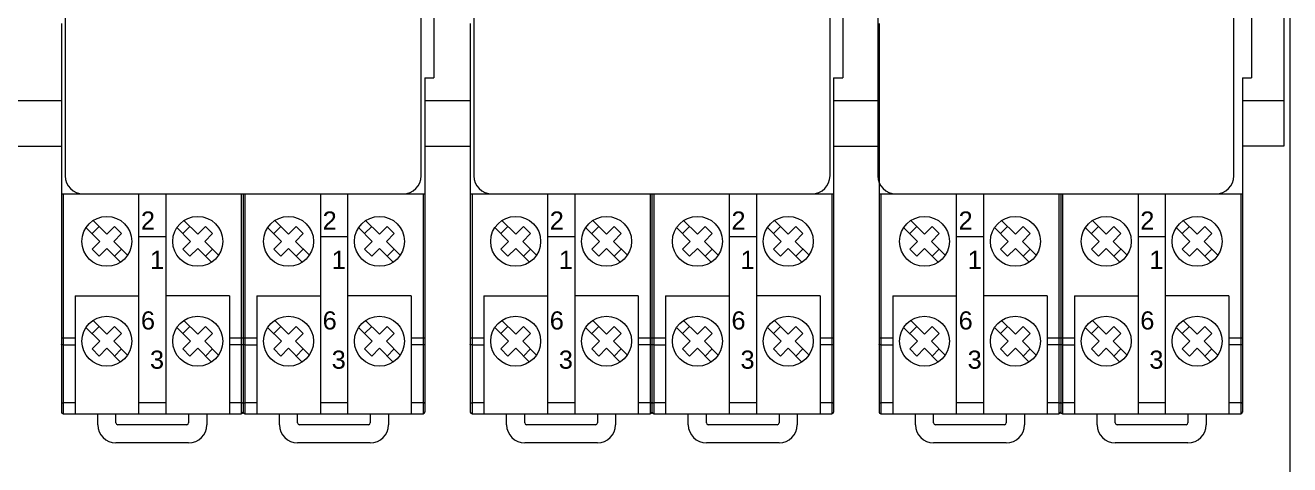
# Model space of a CAD drawing. Header units: millimetres. Extents: x 4137 to 6698, y 1400 to 3585.
# Drawn here: x 6354.3 to 6493.4, y 2496.2 to 2544.6 of the extents above; entities that cross this region are included whole.
import ezdxf

# ---------------------------------------------------------------- set-up
doc = ezdxf.new("R2010")
doc.units = ezdxf.units.MM
doc.layers.add('000-PI-Oprema', color=30, linetype='Continuous', lineweight=5)
doc.layers.add('002-PI-Kabelska kanalica', color=150, linetype='Continuous')
doc.styles.get("Standard").update_dxf_attribs({"font": 'arial.ttf'})

msp = doc.modelspace()

# ---------------------------------------------------------------- linework, layer by layer
at = {"layer": '000-PI-Oprema', "color": 0, "linetype": 'ByBlock', "lineweight": 0}
for p, q in [((6358.65, 2569.6), (6358.65, 2528)), ((6397.85, 2528), (6397.85, 2569.6)), ((6403.65, 2569.6), (6403.65, 2528)), ((6442.85, 2528), (6442.85, 2569.6)), ((6448.1, 2569.6), (6448.1, 2528)), ((6487.3, 2528), (6487.3, 2569.6)), ((6399.25, 2545.77), (6399.25, 2538.77)), ((6444.25, 2545.77), (6444.25, 2538.77)), ((6489.25, 2545.77), (6489.25, 2538.77)), ((6358.25, 2544.77), (6358.25, 2501.97)), ((6403.25, 2544.77), (6403.25, 2501.97)), ((6448.25, 2544.77), (6448.25, 2501.97)), ((6398.25, 2538.77), (6398.25, 2501.97)), ((6398.25, 2538.77), (6399.25, 2538.77)), ((6443.25, 2538.77), (6443.25, 2501.97)), ((6443.25, 2538.77), (6444.25, 2538.77)), ((6488.25, 2538.77), (6488.25, 2501.97)), ((6488.25, 2538.77), (6489.25, 2538.77)), ((6358.25, 2526.02), (6378.25, 2526.02)), ((6358.45, 2526.02), (6358.45, 2501.77)), ((6360.65, 2526), (6395.85, 2526)), ((6366.75, 2526.02), (6366.75, 2501.77)), ((6369.75, 2526.02), (6369.75, 2501.77)), ((6378.05, 2526.02), (6378.05, 2501.77)), ((6378.25, 2526.02), (6398.25, 2526.02)), ((6378.25, 2526.02), (6378.25, 2501.97)), ((6378.45, 2526.02), (6378.45, 2501.77)), ((6386.75, 2526.02), (6386.75, 2501.77)), ((6389.75, 2526.02), (6389.75, 2501.77)), ((6398.05, 2526.02), (6398.05, 2501.77)), ((6403.25, 2526.02), (6423.25, 2526.02)), ((6403.45, 2526.02), (6403.45, 2501.77)), ((6405.65, 2526), (6440.85, 2526)), ((6411.75, 2526.02), (6411.75, 2501.77)), ((6414.75, 2526.02), (6414.75, 2501.77)), ((6423.05, 2526.02), (6423.05, 2501.77)), ((6423.25, 2526.02), (6443.25, 2526.02)), ((6423.25, 2526.02), (6423.25, 2501.97)), ((6423.45, 2526.02), (6423.45, 2501.77)), ((6431.75, 2526.02), (6431.75, 2501.77)), ((6434.75, 2526.02), (6434.75, 2501.77)), ((6443.05, 2526.02), (6443.05, 2501.77)), ((6448.25, 2526.02), (6468.25, 2526.02)), ((6448.45, 2526.02), (6448.45, 2501.77)), ((6450.1, 2526), (6485.3, 2526)), ((6456.75, 2526.02), (6456.75, 2501.77)), ((6459.75, 2526.02), (6459.75, 2501.77)), ((6468.05, 2526.02), (6468.05, 2501.77)), ((6468.25, 2526.02), (6488.25, 2526.02)), ((6468.25, 2526.02), (6468.25, 2501.97)), ((6468.45, 2526.02), (6468.45, 2501.77)), ((6476.75, 2526.02), (6476.75, 2501.77)), ((6479.75, 2526.02), (6479.75, 2501.77)), ((6488.05, 2526.02), (6488.05, 2501.77)), ((6360.95, 2522.28), (6362.47, 2520.77)), ((6361.62, 2521.62), (6362.4, 2522.39)), ((6361.73, 2523.06), (6363.25, 2521.55)), ((6363.25, 2521.55), (6364.1, 2522.39)), ((6364.1, 2522.39), (6364.87, 2521.62)), ((6370.95, 2522.28), (6372.47, 2520.77)), ((6371.62, 2521.62), (6372.4, 2522.39)), ((6371.73, 2523.06), (6373.25, 2521.55)), ((6373.25, 2521.55), (6374.1, 2522.39)), ((6374.1, 2522.39), (6374.87, 2521.62)), ((6380.95, 2522.28), (6382.47, 2520.77)), ((6381.62, 2521.62), (6382.4, 2522.39)), ((6381.73, 2523.06), (6383.25, 2521.55)), ((6383.25, 2521.55), (6384.1, 2522.39)), ((6384.1, 2522.39), (6384.87, 2521.62)), ((6390.95, 2522.28), (6392.47, 2520.77)), ((6391.62, 2521.62), (6392.4, 2522.39)), ((6391.73, 2523.06), (6393.25, 2521.55)), ((6393.25, 2521.55), (6394.1, 2522.39)), ((6394.1, 2522.39), (6394.87, 2521.62)), ((6405.95, 2522.28), (6407.47, 2520.77)), ((6406.62, 2521.62), (6407.4, 2522.39)), ((6406.73, 2523.06), (6408.25, 2521.55)), ((6408.25, 2521.55), (6409.1, 2522.39)), ((6409.1, 2522.39), (6409.87, 2521.62)), ((6415.95, 2522.28), (6417.47, 2520.77)), ((6416.62, 2521.62), (6417.4, 2522.39)), ((6416.73, 2523.06), (6418.25, 2521.55)), ((6418.25, 2521.55), (6419.1, 2522.39)), ((6419.1, 2522.39), (6419.87, 2521.62)), ((6425.95, 2522.28), (6427.47, 2520.77)), ((6426.62, 2521.62), (6427.4, 2522.39)), ((6426.73, 2523.06), (6428.25, 2521.55)), ((6428.25, 2521.55), (6429.1, 2522.39)), ((6429.1, 2522.39), (6429.87, 2521.62)), ((6435.95, 2522.28), (6437.47, 2520.77)), ((6436.62, 2521.62), (6437.4, 2522.39)), ((6436.73, 2523.06), (6438.25, 2521.55)), ((6438.25, 2521.55), (6439.1, 2522.39)), ((6439.1, 2522.39), (6439.87, 2521.62)), ((6450.95, 2522.28), (6452.47, 2520.77)), ((6451.62, 2521.62), (6452.4, 2522.39)), ((6451.73, 2523.06), (6453.25, 2521.55)), ((6453.25, 2521.55), (6454.1, 2522.39)), ((6454.1, 2522.39), (6454.87, 2521.62)), ((6460.95, 2522.28), (6462.47, 2520.77)), ((6461.62, 2521.62), (6462.4, 2522.39)), ((6461.73, 2523.06), (6463.25, 2521.55)), ((6463.25, 2521.55), (6464.1, 2522.39)), ((6464.1, 2522.39), (6464.87, 2521.62)), ((6470.95, 2522.28), (6472.47, 2520.77)), ((6471.62, 2521.62), (6472.4, 2522.39)), ((6471.73, 2523.06), (6473.25, 2521.55)), ((6473.25, 2521.55), (6474.1, 2522.39)), ((6474.1, 2522.39), (6474.87, 2521.62)), ((6480.95, 2522.28), (6482.47, 2520.77)), ((6481.62, 2521.62), (6482.4, 2522.39)), ((6481.73, 2523.06), (6483.25, 2521.55)), ((6483.25, 2521.55), (6484.1, 2522.39)), ((6484.1, 2522.39), (6484.87, 2521.62)), ((6361.62, 2519.92), (6362.47, 2520.77)), ((6364.03, 2520.77), (6364.87, 2521.62)), ((6364.03, 2520.77), (6365.54, 2519.25)), ((6369.75, 2521.28), (6366.75, 2521.28)), ((6371.62, 2519.92), (6372.47, 2520.77)), ((6374.03, 2520.77), (6374.87, 2521.62)), ((6374.03, 2520.77), (6375.54, 2519.25)), ((6381.62, 2519.92), (6382.47, 2520.77)), ((6384.03, 2520.77), (6384.87, 2521.62)), ((6384.03, 2520.77), (6385.54, 2519.25)), ((6389.75, 2521.28), (6386.75, 2521.28)), ((6391.62, 2519.92), (6392.47, 2520.77)), ((6394.03, 2520.77), (6394.87, 2521.62)), ((6394.03, 2520.77), (6395.54, 2519.25)), ((6406.62, 2519.92), (6407.47, 2520.77)), ((6409.03, 2520.77), (6409.87, 2521.62)), ((6409.03, 2520.77), (6410.54, 2519.25)), ((6414.75, 2521.28), (6411.75, 2521.28)), ((6416.62, 2519.92), (6417.47, 2520.77)), ((6419.03, 2520.77), (6419.87, 2521.62)), ((6419.03, 2520.77), (6420.54, 2519.25)), ((6426.62, 2519.92), (6427.47, 2520.77)), ((6429.03, 2520.77), (6429.87, 2521.62)), ((6429.03, 2520.77), (6430.54, 2519.25)), ((6434.75, 2521.28), (6431.75, 2521.28)), ((6436.62, 2519.92), (6437.47, 2520.77)), ((6439.03, 2520.77), (6439.87, 2521.62)), ((6439.03, 2520.77), (6440.54, 2519.25)), ((6451.62, 2519.92), (6452.47, 2520.77)), ((6454.03, 2520.77), (6454.87, 2521.62)), ((6454.03, 2520.77), (6455.54, 2519.25)), ((6459.75, 2521.28), (6456.75, 2521.28)), ((6461.62, 2519.92), (6462.47, 2520.77)), ((6464.03, 2520.77), (6464.87, 2521.62)), ((6464.03, 2520.77), (6465.54, 2519.25)), ((6471.62, 2519.92), (6472.47, 2520.77)), ((6474.03, 2520.77), (6474.87, 2521.62)), ((6474.03, 2520.77), (6475.54, 2519.25)), ((6479.75, 2521.28), (6476.75, 2521.28)), ((6481.62, 2519.92), (6482.47, 2520.77)), ((6484.03, 2520.77), (6484.87, 2521.62)), ((6484.03, 2520.77), (6485.54, 2519.25)), ((6361.62, 2519.92), (6362.4, 2519.14)), ((6362.4, 2519.14), (6363.25, 2519.99)), ((6363.25, 2519.99), (6364.76, 2518.47)), ((6364.1, 2519.14), (6364.87, 2519.92)), ((6371.62, 2519.92), (6372.4, 2519.14)), ((6372.4, 2519.14), (6373.25, 2519.99)), ((6373.25, 2519.99), (6374.76, 2518.47)), ((6374.1, 2519.14), (6374.87, 2519.92)), ((6381.62, 2519.92), (6382.4, 2519.14)), ((6382.4, 2519.14), (6383.25, 2519.99)), ((6383.25, 2519.99), (6384.76, 2518.47)), ((6384.1, 2519.14), (6384.87, 2519.92)), ((6391.62, 2519.92), (6392.4, 2519.14)), ((6392.4, 2519.14), (6393.25, 2519.99)), ((6393.25, 2519.99), (6394.76, 2518.47)), ((6394.1, 2519.14), (6394.87, 2519.92)), ((6406.62, 2519.92), (6407.4, 2519.14)), ((6407.4, 2519.14), (6408.25, 2519.99)), ((6408.25, 2519.99), (6409.76, 2518.47)), ((6409.1, 2519.14), (6409.87, 2519.92)), ((6416.62, 2519.92), (6417.4, 2519.14)), ((6417.4, 2519.14), (6418.25, 2519.99)), ((6418.25, 2519.99), (6419.76, 2518.47)), ((6419.1, 2519.14), (6419.87, 2519.92)), ((6426.62, 2519.92), (6427.4, 2519.14)), ((6427.4, 2519.14), (6428.25, 2519.99)), ((6428.25, 2519.99), (6429.76, 2518.47)), ((6429.1, 2519.14), (6429.87, 2519.92)), ((6436.62, 2519.92), (6437.4, 2519.14)), ((6437.4, 2519.14), (6438.25, 2519.99)), ((6438.25, 2519.99), (6439.76, 2518.47)), ((6439.1, 2519.14), (6439.87, 2519.92)), ((6451.62, 2519.92), (6452.4, 2519.14)), ((6452.4, 2519.14), (6453.25, 2519.99)), ((6453.25, 2519.99), (6454.76, 2518.47)), ((6454.1, 2519.14), (6454.87, 2519.92)), ((6461.62, 2519.92), (6462.4, 2519.14)), ((6462.4, 2519.14), (6463.25, 2519.99)), ((6463.25, 2519.99), (6464.76, 2518.47)), ((6464.1, 2519.14), (6464.87, 2519.92)), ((6471.62, 2519.92), (6472.4, 2519.14)), ((6472.4, 2519.14), (6473.25, 2519.99)), ((6473.25, 2519.99), (6474.76, 2518.47)), ((6474.1, 2519.14), (6474.87, 2519.92)), ((6481.62, 2519.92), (6482.4, 2519.14)), ((6482.4, 2519.14), (6483.25, 2519.99)), ((6483.25, 2519.99), (6484.76, 2518.47)), ((6484.1, 2519.14), (6484.87, 2519.92)), ((6359.75, 2514.77), (6359.75, 2501.77)), ((6359.75, 2514.77), (6366.75, 2514.77)), ((6376.75, 2514.77), (6369.75, 2514.77)), ((6376.75, 2514.77), (6376.75, 2501.77)), ((6379.75, 2514.77), (6379.75, 2501.77)), ((6379.75, 2514.77), (6386.75, 2514.77)), ((6396.75, 2514.77), (6389.75, 2514.77)), ((6396.75, 2514.77), (6396.75, 2501.77)), ((6404.75, 2514.77), (6404.75, 2501.77)), ((6404.75, 2514.77), (6411.75, 2514.77)), ((6421.75, 2514.77), (6414.75, 2514.77)), ((6421.75, 2514.77), (6421.75, 2501.77)), ((6424.75, 2514.77), (6424.75, 2501.77)), ((6424.75, 2514.77), (6431.75, 2514.77)), ((6441.75, 2514.77), (6434.75, 2514.77)), ((6441.75, 2514.77), (6441.75, 2501.77)), ((6449.75, 2514.77), (6449.75, 2501.77)), ((6449.75, 2514.77), (6456.75, 2514.77)), ((6466.75, 2514.77), (6459.75, 2514.77)), ((6466.75, 2514.77), (6466.75, 2501.77)), ((6469.75, 2514.77), (6469.75, 2501.77)), ((6469.75, 2514.77), (6476.75, 2514.77)), ((6486.75, 2514.77), (6479.75, 2514.77)), ((6486.75, 2514.77), (6486.75, 2501.77)), ((6360.95, 2511.28), (6362.47, 2509.77)), ((6361.62, 2510.62), (6362.4, 2511.39)), ((6361.73, 2512.06), (6363.25, 2510.55)), ((6363.25, 2510.55), (6364.1, 2511.39)), ((6364.1, 2511.39), (6364.87, 2510.62)), ((6370.95, 2511.28), (6372.47, 2509.77)), ((6371.62, 2510.62), (6372.4, 2511.39)), ((6371.73, 2512.06), (6373.25, 2510.55)), ((6373.25, 2510.55), (6374.1, 2511.39)), ((6374.1, 2511.39), (6374.87, 2510.62)), ((6380.95, 2511.28), (6382.47, 2509.77)), ((6381.62, 2510.62), (6382.4, 2511.39)), ((6381.73, 2512.06), (6383.25, 2510.55)), ((6383.25, 2510.55), (6384.1, 2511.39)), ((6384.1, 2511.39), (6384.87, 2510.62)), ((6390.95, 2511.28), (6392.47, 2509.77)), ((6391.62, 2510.62), (6392.4, 2511.39)), ((6391.73, 2512.06), (6393.25, 2510.55)), ((6393.25, 2510.55), (6394.1, 2511.39)), ((6394.1, 2511.39), (6394.87, 2510.62)), ((6405.95, 2511.28), (6407.47, 2509.77)), ((6406.62, 2510.62), (6407.4, 2511.39)), ((6406.73, 2512.06), (6408.25, 2510.55)), ((6408.25, 2510.55), (6409.1, 2511.39)), ((6409.1, 2511.39), (6409.87, 2510.62)), ((6415.95, 2511.28), (6417.47, 2509.77)), ((6416.62, 2510.62), (6417.4, 2511.39)), ((6416.73, 2512.06), (6418.25, 2510.55)), ((6418.25, 2510.55), (6419.1, 2511.39)), ((6419.1, 2511.39), (6419.87, 2510.62)), ((6425.95, 2511.28), (6427.47, 2509.77)), ((6426.62, 2510.62), (6427.4, 2511.39)), ((6426.73, 2512.06), (6428.25, 2510.55)), ((6428.25, 2510.55), (6429.1, 2511.39)), ((6429.1, 2511.39), (6429.87, 2510.62)), ((6435.95, 2511.28), (6437.47, 2509.77)), ((6436.62, 2510.62), (6437.4, 2511.39)), ((6436.73, 2512.06), (6438.25, 2510.55)), ((6438.25, 2510.55), (6439.1, 2511.39)), ((6439.1, 2511.39), (6439.87, 2510.62)), ((6450.95, 2511.28), (6452.47, 2509.77)), ((6451.62, 2510.62), (6452.4, 2511.39)), ((6451.73, 2512.06), (6453.25, 2510.55)), ((6453.25, 2510.55), (6454.1, 2511.39)), ((6454.1, 2511.39), (6454.87, 2510.62)), ((6460.95, 2511.28), (6462.47, 2509.77)), ((6461.62, 2510.62), (6462.4, 2511.39)), ((6461.73, 2512.06), (6463.25, 2510.55)), ((6463.25, 2510.55), (6464.1, 2511.39)), ((6464.1, 2511.39), (6464.87, 2510.62)), ((6470.95, 2511.28), (6472.47, 2509.77)), ((6471.62, 2510.62), (6472.4, 2511.39)), ((6471.73, 2512.06), (6473.25, 2510.55)), ((6473.25, 2510.55), (6474.1, 2511.39)), ((6474.1, 2511.39), (6474.87, 2510.62)), ((6480.95, 2511.28), (6482.47, 2509.77)), ((6481.62, 2510.62), (6482.4, 2511.39)), ((6481.73, 2512.06), (6483.25, 2510.55)), ((6483.25, 2510.55), (6484.1, 2511.39)), ((6484.1, 2511.39), (6484.87, 2510.62)), ((6358.25, 2510.14), (6359.75, 2510.14)), ((6358.45, 2509.36), (6359.75, 2509.36)), ((6361.62, 2508.92), (6362.47, 2509.77)), ((6364.03, 2509.77), (6364.87, 2510.62)), ((6364.03, 2509.77), (6365.54, 2508.25)), ((6371.62, 2508.92), (6372.47, 2509.77)), ((6374.03, 2509.77), (6374.87, 2510.62)), ((6374.03, 2509.77), (6375.54, 2508.25)), ((6376.75, 2510.14), (6378.25, 2510.14)), ((6378.05, 2509.36), (6376.75, 2509.36)), ((6378.25, 2510.14), (6379.75, 2510.14)), ((6378.45, 2509.36), (6379.75, 2509.36)), ((6381.62, 2508.92), (6382.47, 2509.77)), ((6384.03, 2509.77), (6384.87, 2510.62)), ((6384.03, 2509.77), (6385.54, 2508.25)), ((6391.62, 2508.92), (6392.47, 2509.77)), ((6394.03, 2509.77), (6394.87, 2510.62)), ((6394.03, 2509.77), (6395.54, 2508.25)), ((6396.75, 2510.14), (6398.25, 2510.14)), ((6398.05, 2509.36), (6396.75, 2509.36)), ((6403.25, 2510.14), (6404.75, 2510.14)), ((6403.45, 2509.36), (6404.75, 2509.36)), ((6406.62, 2508.92), (6407.47, 2509.77)), ((6409.03, 2509.77), (6409.87, 2510.62)), ((6409.03, 2509.77), (6410.54, 2508.25)), ((6416.62, 2508.92), (6417.47, 2509.77)), ((6419.03, 2509.77), (6419.87, 2510.62)), ((6419.03, 2509.77), (6420.54, 2508.25)), ((6421.75, 2510.14), (6423.25, 2510.14)), ((6423.05, 2509.36), (6421.75, 2509.36)), ((6423.25, 2510.14), (6424.75, 2510.14)), ((6423.45, 2509.36), (6424.75, 2509.36)), ((6426.62, 2508.92), (6427.47, 2509.77)), ((6429.03, 2509.77), (6429.87, 2510.62)), ((6429.03, 2509.77), (6430.54, 2508.25)), ((6436.62, 2508.92), (6437.47, 2509.77)), ((6439.03, 2509.77), (6439.87, 2510.62)), ((6439.03, 2509.77), (6440.54, 2508.25)), ((6441.75, 2510.14), (6443.25, 2510.14)), ((6443.05, 2509.36), (6441.75, 2509.36)), ((6448.25, 2510.14), (6449.75, 2510.14)), ((6448.45, 2509.36), (6449.75, 2509.36)), ((6451.62, 2508.92), (6452.47, 2509.77)), ((6454.03, 2509.77), (6454.87, 2510.62)), ((6454.03, 2509.77), (6455.54, 2508.25)), ((6461.62, 2508.92), (6462.47, 2509.77)), ((6464.03, 2509.77), (6464.87, 2510.62)), ((6464.03, 2509.77), (6465.54, 2508.25)), ((6466.75, 2510.14), (6468.25, 2510.14)), ((6468.05, 2509.36), (6466.75, 2509.36)), ((6468.25, 2510.14), (6469.75, 2510.14)), ((6468.45, 2509.36), (6469.75, 2509.36)), ((6471.62, 2508.92), (6472.47, 2509.77)), ((6474.03, 2509.77), (6474.87, 2510.62)), ((6474.03, 2509.77), (6475.54, 2508.25)), ((6481.62, 2508.92), (6482.47, 2509.77)), ((6484.03, 2509.77), (6484.87, 2510.62)), ((6484.03, 2509.77), (6485.54, 2508.25)), ((6486.75, 2510.14), (6488.25, 2510.14)), ((6488.05, 2509.36), (6486.75, 2509.36)), ((6361.62, 2508.92), (6362.4, 2508.14)), ((6362.4, 2508.14), (6363.25, 2508.99)), ((6363.25, 2508.99), (6364.76, 2507.47)), ((6364.1, 2508.14), (6364.87, 2508.92)), ((6371.62, 2508.92), (6372.4, 2508.14)), ((6372.4, 2508.14), (6373.25, 2508.99)), ((6373.25, 2508.99), (6374.76, 2507.47)), ((6374.1, 2508.14), (6374.87, 2508.92)), ((6381.62, 2508.92), (6382.4, 2508.14)), ((6382.4, 2508.14), (6383.25, 2508.99)), ((6383.25, 2508.99), (6384.76, 2507.47)), ((6384.1, 2508.14), (6384.87, 2508.92)), ((6391.62, 2508.92), (6392.4, 2508.14)), ((6392.4, 2508.14), (6393.25, 2508.99)), ((6393.25, 2508.99), (6394.76, 2507.47)), ((6394.1, 2508.14), (6394.87, 2508.92)), ((6406.62, 2508.92), (6407.4, 2508.14)), ((6407.4, 2508.14), (6408.25, 2508.99)), ((6408.25, 2508.99), (6409.76, 2507.47)), ((6409.1, 2508.14), (6409.87, 2508.92)), ((6416.62, 2508.92), (6417.4, 2508.14)), ((6417.4, 2508.14), (6418.25, 2508.99)), ((6418.25, 2508.99), (6419.76, 2507.47)), ((6419.1, 2508.14), (6419.87, 2508.92)), ((6426.62, 2508.92), (6427.4, 2508.14)), ((6427.4, 2508.14), (6428.25, 2508.99)), ((6428.25, 2508.99), (6429.76, 2507.47)), ((6429.1, 2508.14), (6429.87, 2508.92)), ((6436.62, 2508.92), (6437.4, 2508.14)), ((6437.4, 2508.14), (6438.25, 2508.99)), ((6438.25, 2508.99), (6439.76, 2507.47)), ((6439.1, 2508.14), (6439.87, 2508.92)), ((6451.62, 2508.92), (6452.4, 2508.14)), ((6452.4, 2508.14), (6453.25, 2508.99)), ((6453.25, 2508.99), (6454.76, 2507.47)), ((6454.1, 2508.14), (6454.87, 2508.92)), ((6461.62, 2508.92), (6462.4, 2508.14)), ((6462.4, 2508.14), (6463.25, 2508.99)), ((6463.25, 2508.99), (6464.76, 2507.47)), ((6464.1, 2508.14), (6464.87, 2508.92)), ((6471.62, 2508.92), (6472.4, 2508.14)), ((6472.4, 2508.14), (6473.25, 2508.99)), ((6473.25, 2508.99), (6474.76, 2507.47)), ((6474.1, 2508.14), (6474.87, 2508.92)), ((6481.62, 2508.92), (6482.4, 2508.14)), ((6482.4, 2508.14), (6483.25, 2508.99)), ((6483.25, 2508.99), (6484.76, 2507.47)), ((6484.1, 2508.14), (6484.87, 2508.92)), ((6359.75, 2502.98), (6358.45, 2502.98)), ((6369.75, 2502.98), (6366.75, 2502.98)), ((6378.05, 2502.98), (6376.75, 2502.98)), ((6379.75, 2502.98), (6378.45, 2502.98)), ((6389.75, 2502.98), (6386.75, 2502.98)), ((6398.05, 2502.98), (6396.75, 2502.98)), ((6404.75, 2502.98), (6403.45, 2502.98)), ((6414.75, 2502.98), (6411.75, 2502.98)), ((6423.05, 2502.98), (6421.75, 2502.98)), ((6424.75, 2502.98), (6423.45, 2502.98)), ((6434.75, 2502.98), (6431.75, 2502.98)), ((6443.05, 2502.98), (6441.75, 2502.98)), ((6449.75, 2502.98), (6448.45, 2502.98)), ((6459.75, 2502.98), (6456.75, 2502.98)), ((6468.05, 2502.98), (6466.75, 2502.98)), ((6469.75, 2502.98), (6468.45, 2502.98)), ((6479.75, 2502.98), (6476.75, 2502.98)), ((6488.05, 2502.98), (6486.75, 2502.98)), ((6358.45, 2501.77), (6378.05, 2501.77)), ((6362.25, 2500.57), (6362.25, 2501.77)), ((6364.25, 2500.77), (6364.25, 2501.77)), ((6364.25, 2500.77), (6364.25, 2501.77)), ((6372.25, 2501.77), (6372.25, 2500.77)), ((6372.25, 2501.77), (6372.25, 2500.77)), ((6374.25, 2501.77), (6374.25, 2500.57)), ((6378.45, 2501.77), (6398.05, 2501.77)), ((6382.25, 2500.57), (6382.25, 2501.77)), ((6384.25, 2500.77), (6384.25, 2501.77)), ((6392.25, 2501.77), (6392.25, 2500.77)), ((6394.25, 2501.77), (6394.25, 2500.57)), ((6403.45, 2501.77), (6423.05, 2501.77)), ((6407.25, 2500.57), (6407.25, 2501.77)), ((6409.25, 2500.77), (6409.25, 2501.77)), ((6409.25, 2500.77), (6409.25, 2501.77)), ((6417.25, 2501.77), (6417.25, 2500.77)), ((6417.25, 2501.77), (6417.25, 2500.77)), ((6419.25, 2501.77), (6419.25, 2500.57)), ((6423.45, 2501.77), (6443.05, 2501.77)), ((6427.25, 2500.57), (6427.25, 2501.77)), ((6429.25, 2500.77), (6429.25, 2501.77)), ((6437.25, 2501.77), (6437.25, 2500.77)), ((6439.25, 2501.77), (6439.25, 2500.57)), ((6448.45, 2501.77), (6468.05, 2501.77)), ((6452.25, 2500.57), (6452.25, 2501.77)), ((6454.25, 2500.77), (6454.25, 2501.77)), ((6462.25, 2501.77), (6462.25, 2500.77)), ((6464.25, 2501.77), (6464.25, 2500.57)), ((6468.45, 2501.77), (6488.05, 2501.77)), ((6472.25, 2500.57), (6472.25, 2501.77)), ((6474.25, 2500.77), (6474.25, 2501.77)), ((6482.25, 2501.77), (6482.25, 2500.77)), ((6484.25, 2501.77), (6484.25, 2500.57)), ((6372.05, 2500.57), (6364.45, 2500.57)), ((6372.05, 2500.57), (6364.45, 2500.57)), ((6392.05, 2500.57), (6384.45, 2500.57)), ((6417.05, 2500.57), (6409.45, 2500.57)), ((6417.05, 2500.57), (6409.45, 2500.57)), ((6437.05, 2500.57), (6429.45, 2500.57)), ((6462.05, 2500.57), (6454.45, 2500.57)), ((6462.05, 2500.57), (6454.45, 2500.57)), ((6482.05, 2500.57), (6474.45, 2500.57)), ((6372.25, 2498.57), (6364.25, 2498.57)), ((6392.25, 2498.57), (6384.25, 2498.57)), ((6417.25, 2498.57), (6409.25, 2498.57)), ((6437.25, 2498.57), (6429.25, 2498.57)), ((6462.25, 2498.57), (6454.25, 2498.57)), ((6482.25, 2498.57), (6474.25, 2498.57))]:
    msp.add_line(p, q, dxfattribs=at)
for points in [[(6358.45, 2509.36), (6358.42, 2509.36), (6358.4, 2509.36), (6358.37, 2509.37), (6358.35, 2509.37), (6358.33, 2509.38), (6358.31, 2509.38), (6358.29, 2509.39), (6358.27, 2509.4), (6358.26, 2509.41), (6358.25, 2509.42), (6358.25, 2509.43), (6358.25, 2509.44)], [(6378.25, 2509.44), (6378.25, 2509.43), (6378.24, 2509.42), (6378.23, 2509.41), (6378.22, 2509.4), (6378.21, 2509.39), (6378.19, 2509.38), (6378.17, 2509.38), (6378.15, 2509.37), (6378.12, 2509.37), (6378.1, 2509.36), (6378.07, 2509.36), (6378.05, 2509.36)], [(6378.45, 2509.36), (6378.42, 2509.36), (6378.4, 2509.36), (6378.37, 2509.37), (6378.35, 2509.37), (6378.33, 2509.38), (6378.31, 2509.38), (6378.29, 2509.39), (6378.27, 2509.4), (6378.26, 2509.41), (6378.25, 2509.42), (6378.25, 2509.43), (6378.25, 2509.44)], [(6398.25, 2509.44), (6398.25, 2509.43), (6398.24, 2509.42), (6398.23, 2509.41), (6398.22, 2509.4), (6398.21, 2509.39), (6398.19, 2509.38), (6398.17, 2509.38), (6398.15, 2509.37), (6398.12, 2509.37), (6398.1, 2509.36), (6398.07, 2509.36), (6398.05, 2509.36)], [(6403.45, 2509.36), (6403.42, 2509.36), (6403.4, 2509.36), (6403.37, 2509.37), (6403.35, 2509.37), (6403.33, 2509.38), (6403.31, 2509.38), (6403.29, 2509.39), (6403.27, 2509.4), (6403.26, 2509.41), (6403.25, 2509.42), (6403.25, 2509.43), (6403.25, 2509.44)], [(6423.25, 2509.44), (6423.25, 2509.43), (6423.24, 2509.42), (6423.23, 2509.41), (6423.22, 2509.4), (6423.21, 2509.39), (6423.19, 2509.38), (6423.17, 2509.38), (6423.15, 2509.37), (6423.12, 2509.37), (6423.1, 2509.36), (6423.07, 2509.36), (6423.05, 2509.36)], [(6423.45, 2509.36), (6423.42, 2509.36), (6423.4, 2509.36), (6423.37, 2509.37), (6423.35, 2509.37), (6423.33, 2509.38), (6423.31, 2509.38), (6423.29, 2509.39), (6423.27, 2509.4), (6423.26, 2509.41), (6423.25, 2509.42), (6423.25, 2509.43), (6423.25, 2509.44)], [(6443.25, 2509.44), (6443.25, 2509.43), (6443.24, 2509.42), (6443.23, 2509.41), (6443.22, 2509.4), (6443.21, 2509.39), (6443.19, 2509.38), (6443.17, 2509.38), (6443.15, 2509.37), (6443.12, 2509.37), (6443.1, 2509.36), (6443.07, 2509.36), (6443.05, 2509.36)], [(6448.45, 2509.36), (6448.42, 2509.36), (6448.4, 2509.36), (6448.37, 2509.37), (6448.35, 2509.37), (6448.33, 2509.38), (6448.31, 2509.38), (6448.29, 2509.39), (6448.27, 2509.4), (6448.26, 2509.41), (6448.25, 2509.42), (6448.25, 2509.43), (6448.25, 2509.44)], [(6468.25, 2509.44), (6468.25, 2509.43), (6468.24, 2509.42), (6468.23, 2509.41), (6468.22, 2509.4), (6468.21, 2509.39), (6468.19, 2509.38), (6468.17, 2509.38), (6468.15, 2509.37), (6468.12, 2509.37), (6468.1, 2509.36), (6468.07, 2509.36), (6468.05, 2509.36)], [(6468.45, 2509.36), (6468.42, 2509.36), (6468.4, 2509.36), (6468.37, 2509.37), (6468.35, 2509.37), (6468.33, 2509.38), (6468.31, 2509.38), (6468.29, 2509.39), (6468.27, 2509.4), (6468.26, 2509.41), (6468.25, 2509.42), (6468.25, 2509.43), (6468.25, 2509.44)], [(6488.25, 2509.44), (6488.25, 2509.43), (6488.24, 2509.42), (6488.23, 2509.41), (6488.22, 2509.4), (6488.21, 2509.39), (6488.19, 2509.38), (6488.17, 2509.38), (6488.15, 2509.37), (6488.12, 2509.37), (6488.1, 2509.36), (6488.07, 2509.36), (6488.05, 2509.36)], [(6358.25, 2503.06), (6358.25, 2503.05), (6358.25, 2503.04), (6358.26, 2503.03), (6358.27, 2503.02), (6358.29, 2503.01), (6358.31, 2503.01), (6358.33, 2503), (6358.35, 2502.99), (6358.37, 2502.99), (6358.4, 2502.99), (6358.42, 2502.98), (6358.45, 2502.98)], [(6378.05, 2502.98), (6378.07, 2502.98), (6378.1, 2502.99), (6378.12, 2502.99), (6378.15, 2502.99), (6378.17, 2503), (6378.19, 2503.01), (6378.21, 2503.01), (6378.22, 2503.02), (6378.23, 2503.03), (6378.24, 2503.04), (6378.25, 2503.05), (6378.25, 2503.06)], [(6378.25, 2503.06), (6378.25, 2503.05), (6378.25, 2503.04), (6378.26, 2503.03), (6378.27, 2503.02), (6378.29, 2503.01), (6378.31, 2503.01), (6378.33, 2503), (6378.35, 2502.99), (6378.37, 2502.99), (6378.4, 2502.99), (6378.42, 2502.98), (6378.45, 2502.98)], [(6398.05, 2502.98), (6398.07, 2502.98), (6398.1, 2502.99), (6398.12, 2502.99), (6398.15, 2502.99), (6398.17, 2503), (6398.19, 2503.01), (6398.21, 2503.01), (6398.22, 2503.02), (6398.23, 2503.03), (6398.24, 2503.04), (6398.25, 2503.05), (6398.25, 2503.06)], [(6403.25, 2503.06), (6403.25, 2503.05), (6403.25, 2503.04), (6403.26, 2503.03), (6403.27, 2503.02), (6403.29, 2503.01), (6403.31, 2503.01), (6403.33, 2503), (6403.35, 2502.99), (6403.37, 2502.99), (6403.4, 2502.99), (6403.42, 2502.98), (6403.45, 2502.98)], [(6423.05, 2502.98), (6423.07, 2502.98), (6423.1, 2502.99), (6423.12, 2502.99), (6423.15, 2502.99), (6423.17, 2503), (6423.19, 2503.01), (6423.21, 2503.01), (6423.22, 2503.02), (6423.23, 2503.03), (6423.24, 2503.04), (6423.25, 2503.05), (6423.25, 2503.06)], [(6423.25, 2503.06), (6423.25, 2503.05), (6423.25, 2503.04), (6423.26, 2503.03), (6423.27, 2503.02), (6423.29, 2503.01), (6423.31, 2503.01), (6423.33, 2503), (6423.35, 2502.99), (6423.37, 2502.99), (6423.4, 2502.99), (6423.42, 2502.98), (6423.45, 2502.98)], [(6443.05, 2502.98), (6443.07, 2502.98), (6443.1, 2502.99), (6443.12, 2502.99), (6443.15, 2502.99), (6443.17, 2503), (6443.19, 2503.01), (6443.21, 2503.01), (6443.22, 2503.02), (6443.23, 2503.03), (6443.24, 2503.04), (6443.25, 2503.05), (6443.25, 2503.06)], [(6448.25, 2503.06), (6448.25, 2503.05), (6448.25, 2503.04), (6448.26, 2503.03), (6448.27, 2503.02), (6448.29, 2503.01), (6448.31, 2503.01), (6448.33, 2503), (6448.35, 2502.99), (6448.37, 2502.99), (6448.4, 2502.99), (6448.42, 2502.98), (6448.45, 2502.98)], [(6468.05, 2502.98), (6468.07, 2502.98), (6468.1, 2502.99), (6468.12, 2502.99), (6468.15, 2502.99), (6468.17, 2503), (6468.19, 2503.01), (6468.21, 2503.01), (6468.22, 2503.02), (6468.23, 2503.03), (6468.24, 2503.04), (6468.25, 2503.05), (6468.25, 2503.06)], [(6468.25, 2503.06), (6468.25, 2503.05), (6468.25, 2503.04), (6468.26, 2503.03), (6468.27, 2503.02), (6468.29, 2503.01), (6468.31, 2503.01), (6468.33, 2503), (6468.35, 2502.99), (6468.37, 2502.99), (6468.4, 2502.99), (6468.42, 2502.98), (6468.45, 2502.98)], [(6488.05, 2502.98), (6488.07, 2502.98), (6488.1, 2502.99), (6488.12, 2502.99), (6488.15, 2502.99), (6488.17, 2503), (6488.19, 2503.01), (6488.21, 2503.01), (6488.22, 2503.02), (6488.23, 2503.03), (6488.24, 2503.04), (6488.25, 2503.05), (6488.25, 2503.06)]]:
    msp.add_lwpolyline(points, dxfattribs=at)
for centre in [(6363.25, 2520.77), (6373.25, 2520.77), (6383.25, 2520.77), (6393.25, 2520.77), (6408.25, 2520.77), (6418.25, 2520.77), (6428.25, 2520.77), (6438.25, 2520.77), (6453.25, 2520.77), (6463.25, 2520.77), (6473.25, 2520.77), (6483.25, 2520.77), (6363.25, 2509.77), (6373.25, 2509.77), (6383.25, 2509.77), (6393.25, 2509.77), (6408.25, 2509.77), (6418.25, 2509.77), (6428.25, 2509.77), (6438.25, 2509.77), (6453.25, 2509.77), (6463.25, 2509.77), (6473.25, 2509.77), (6483.25, 2509.77)]:
    msp.add_circle(centre, 2.75, dxfattribs=at)
for centre, radius, start, end in [((6360.65, 2528), 2, 180, 270), ((6395.85, 2528), 2, 270, 0), ((6405.65, 2528), 2, 180, 270), ((6440.85, 2528), 2, 270, 0), ((6450.1, 2528), 2, 180, 270), ((6485.3, 2528), 2, 270, 0), ((6358.45, 2501.97), 0.2, 180, 270), ((6378.05, 2501.97), 0.2, 270, 0), ((6378.45, 2501.97), 0.2, 180, 270), ((6398.05, 2501.97), 0.2, 270, 0), ((6403.45, 2501.97), 0.2, 180, 270), ((6423.05, 2501.97), 0.2, 270, 0), ((6423.45, 2501.97), 0.2, 180, 270), ((6443.05, 2501.97), 0.2, 270, 0), ((6448.45, 2501.97), 0.2, 180, 270), ((6468.05, 2501.97), 0.2, 270, 0), ((6468.45, 2501.97), 0.2, 180, 270), ((6488.05, 2501.97), 0.2, 270, 0), ((6364.25, 2500.57), 2, 180, 270), ((6364.45, 2500.77), 0.2, 180, 270), ((6364.45, 2500.77), 0.2, 180, 270), ((6372.05, 2500.77), 0.2, 270, 0), ((6372.05, 2500.77), 0.2, 270, 0), ((6372.25, 2500.57), 2, 270, 0), ((6384.25, 2500.57), 2, 180, 270), ((6384.45, 2500.77), 0.2, 180, 270), ((6392.05, 2500.77), 0.2, 270, 0), ((6392.25, 2500.57), 2, 270, 0), ((6409.25, 2500.57), 2, 180, 270), ((6409.45, 2500.77), 0.2, 180, 270), ((6409.45, 2500.77), 0.2, 180, 270), ((6417.05, 2500.77), 0.2, 270, 0), ((6417.05, 2500.77), 0.2, 270, 0), ((6417.25, 2500.57), 2, 270, 0), ((6429.25, 2500.57), 2, 180, 270), ((6429.45, 2500.77), 0.2, 180, 270), ((6437.05, 2500.77), 0.2, 270, 0), ((6437.25, 2500.57), 2, 270, 0), ((6454.25, 2500.57), 2, 180, 270), ((6454.45, 2500.77), 0.2, 180, 270), ((6454.45, 2500.77), 0.2, 180, 270), ((6462.05, 2500.77), 0.2, 270, 0), ((6462.05, 2500.77), 0.2, 270, 0), ((6462.25, 2500.57), 2, 270, 0), ((6474.25, 2500.57), 2, 180, 270), ((6474.45, 2500.77), 0.2, 180, 270), ((6482.05, 2500.77), 0.2, 270, 0), ((6482.25, 2500.57), 2, 270, 0)]:
    msp.add_arc(centre, radius, start, end, dxfattribs=at)
at = {"layer": '002-PI-Kabelska kanalica', "color": 0, "linetype": 'ByBlock', "lineweight": 0}
msp.add_line((6493.45, 3120.78), (6493.45, 1735.78), dxfattribs=at)
at = {"layer": '002-PI-Kabelska kanalica', "color": 0, "linetype": 'ByBlock', "lineweight": 0, "ltscale": 0.25}
for p, q in [((6492.81, 2566.27), (6492.81, 2531.27)), ((6492.81, 2566.27), (6492.81, 2531.27)), ((6353.25, 2536.27), (6358.25, 2536.27)), ((6398.25, 2536.27), (6403.25, 2536.27)), ((6443.25, 2536.27), (6448.25, 2536.27)), ((6488.25, 2536.27), (6492.81, 2536.27)), ((6353.25, 2531.27), (6358.25, 2531.27)), ((6398.25, 2531.27), (6403.25, 2531.27)), ((6443.25, 2531.27), (6448.25, 2531.27)), ((6492.81, 2531.27), (6488.25, 2531.27))]:
    msp.add_line(p, q, dxfattribs=at)

# ---------------------------------------------------------------- texts
at = {"layer": '000-PI-Oprema', "color": 0, "linetype": 'ByBlock', "lineweight": 0, "char_height": 1.9995, "width": 2.5471}
for s, insert, attachment_point in [('{\\fArial|b0|i0|c0|p34;2}', (6367, 2524.06), 1), ('{\\fArial|b0|i0|c0|p34;2}', (6387, 2524.06), 1), ('{\\fArial|b0|i0|c0|p34;2}', (6412, 2524.06), 1), ('{\\fArial|b0|i0|c0|p34;2}', (6432, 2524.06), 1), ('{\\fArial|b0|i0|c0|p34;2}', (6457, 2524.06), 1), ('{\\fArial|b0|i0|c0|p34;2}', (6477, 2524.06), 1), ('{\\fArial|b0|i0|c0|p34;1}', (6369.55, 2519.74), 3), ('{\\fArial|b0|i0|c0|p34;1}', (6389.55, 2519.74), 3), ('{\\fArial|b0|i0|c0|p34;1}', (6414.55, 2519.74), 3), ('{\\fArial|b0|i0|c0|p34;1}', (6434.55, 2519.74), 3), ('{\\fArial|b0|i0|c0|p34;1}', (6459.55, 2519.74), 3), ('{\\fArial|b0|i0|c0|p34;1}', (6479.55, 2519.74), 3), ('{\\fArial|b0|i0|c0|p34;6}', (6367, 2513.06), 1), ('{\\fArial|b0|i0|c0|p34;6}', (6387, 2513.06), 1), ('{\\fArial|b0|i0|c0|p34;6}', (6412, 2513.06), 1), ('{\\fArial|b0|i0|c0|p34;6}', (6432, 2513.06), 1), ('{\\fArial|b0|i0|c0|p34;6}', (6457, 2513.06), 1), ('{\\fArial|b0|i0|c0|p34;6}', (6477, 2513.06), 1), ('{\\fArial|b0|i0|c0|p34;3}', (6369.55, 2508.74), 3), ('{\\fArial|b0|i0|c0|p34;3}', (6389.55, 2508.74), 3), ('{\\fArial|b0|i0|c0|p34;3}', (6414.55, 2508.74), 3), ('{\\fArial|b0|i0|c0|p34;3}', (6434.55, 2508.74), 3), ('{\\fArial|b0|i0|c0|p34;3}', (6459.55, 2508.74), 3), ('{\\fArial|b0|i0|c0|p34;3}', (6479.55, 2508.74), 3)]:
    msp.add_mtext(s, dxfattribs=dict(at, insert=insert, attachment_point=attachment_point))

doc.saveas('drawing.dxf')
